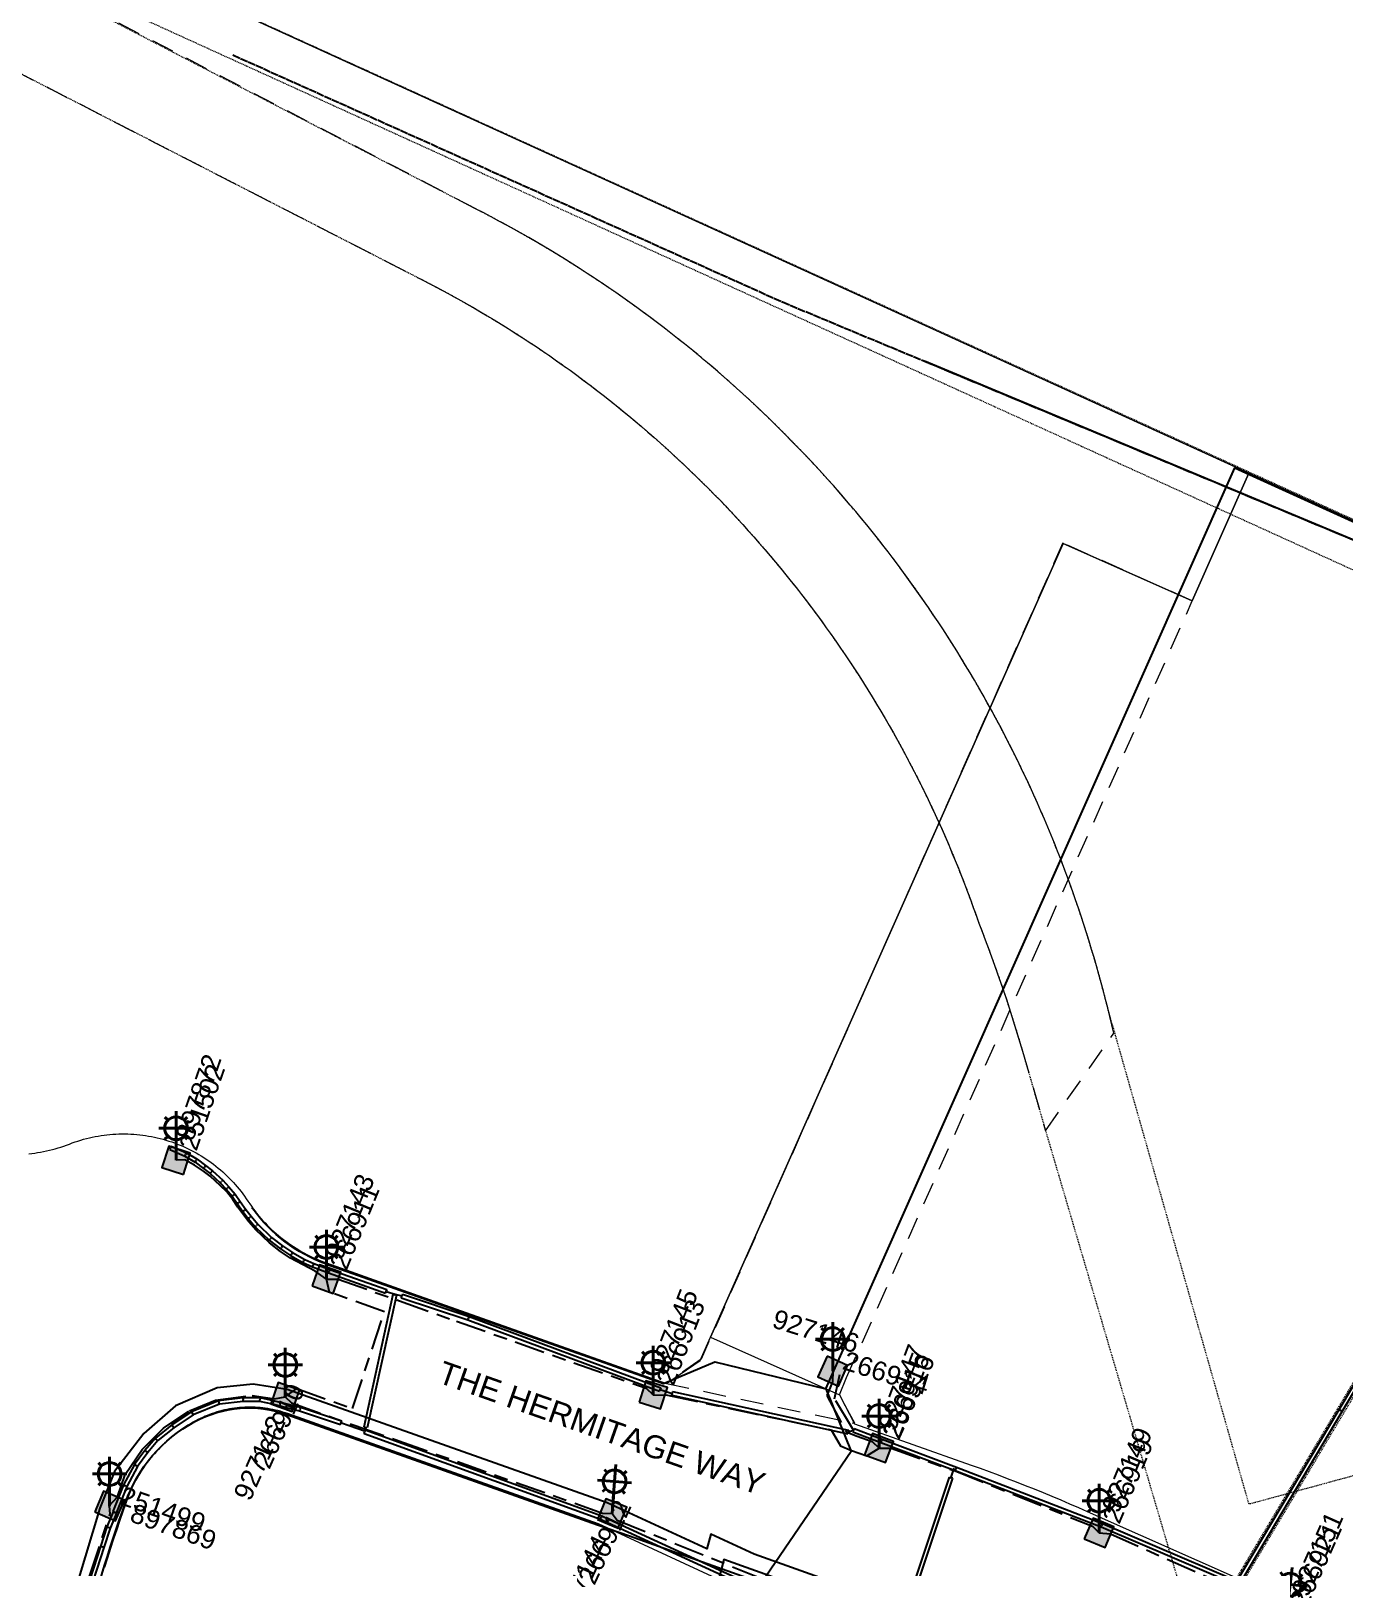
# Model space of a CAD drawing. Header units: metres. Extents: x 293673 to 295365, y 6233764 to 6235163.
# Drawn here: x 294283.4 to 294456.4, y 6234367.6 to 6234569.9 of the extents above; entities that cross this region are included whole.
import ezdxf
from ezdxf.enums import TextEntityAlignment as Align

# ---------------------------------------------------------------- set-up
doc = ezdxf.new("R2010")
doc.units = ezdxf.units.M
for name, pattern in [('Cable Exist OH', [1, 1, 0]), ('Cable Exist UG', [8.2, 4, -1.2, 1.8, -1.2]), ('Dash', [5, 3, -2]), ('HIDDEN', [0.375, 0.25, -0.125]), ('HIDDEN2', [0.1875, 0.125, -0.0625])]:
    doc.linetypes.add(name, pattern=pattern)
doc.layers.get('0').update_dxf_attribs({"color": 6})
for name, color, linetype in [('_USER new lots', 250, 'Continuous'), ('Duct_SP_EXT', 7, 'Continuous'), ('Equip_SP_SL_EXT', 7, 'Continuous'), ('Mains_HV_EXT', 7, 'Continuous'), ('Mains_HV_NEW_U72', 2, 'Continuous'), ('Mains_SL_EXT', 7, 'Continuous'), ('Notes', 7, 'Continuous'), ('OH_Details_SP_MISC', 7, 'Continuous'), ('SupportsUG_SP_LV_SL_EXT', 7, 'Continuous'), ('Trench_SP_EXT', 7, 'Continuous'), ('UG_Details_SP_MISC', 7, 'Continuous')]:
    doc.layers.add(name, color=color, linetype=linetype)
for name, color, linetype, lineweight in [('Cadastre Developer_SP_EXT', 9, 'Continuous', 5), ('Cadastre Easements_SP_EXT', 9, 'Continuous', 5), ('Cadastre Land Parcels_SP_EXT', 9, 'Continuous', 5), ('Cadastre Other Property_SP_EXT', 9, 'HIDDEN', 5), ('Cadastre Roads_SP_EXT', 9, 'Continuous', 5)]:
    doc.layers.add(name, color=color, linetype=linetype, lineweight=lineweight)
doc.styles.add('COLUMN_LABEL', font='arial.ttf')
doc.styles.add('iecARIAL', font='arial.ttf', dxfattribs={"height": 2})
doc.styles.add('POLE_LABEL', font='arial.ttf')
doc.styles.get("Standard").update_dxf_attribs({"font": 'arial.ttf'})
doc.linetypes.add('Cable New UG', pattern='A,7,-0.25,["x",Standard,S=2,R=0,X=0.2,Y=-0.8],-2.1', length=9.35)

# ---------------------------------------------------------------- blocks, each defined once
blk = doc.blocks.new('COLUMN_EXT')
blk.add_hatch(color=256).paths.add_polyline_path([(-1.49, 1.48), (-1.49, -1.49), (1.48, -1.49), (1.48, 1.48)])
blk.add_lwpolyline([(-1.49, -1.49), (1.48, -1.49), (1.48, 1.48), (-1.49, 1.48)], close=True)
for tag, height, style, flags, p in [('ASSET_NUM', 2.5, 'COLUMN_LABEL', 8, (2, 2)), ('STRUCTURE_PLANT_NUMBER', 0.2, 'POLE_LABEL', 9, (1.81, 0.03)), ('STREET_CODE', 0.2, 'COLUMN_LABEL', 9, (1.81, -0.2))]:
    blk.add_attdef(tag, text='', height=height, dxfattribs=dict(style=style, flags=flags)).set_placement(p, align=Align.MIDDLE_LEFT)
at = {"flags": 9}
for tag, p in [('COLUMN_TYPE', (1.81, -0.4)), ('OWNED_BY', (1.81, -0.6)), ('STATE', (1.81, -0.8)), ('USAGE', (1.81, -1)), ('STREETNAME', (1.81, -1.6)), ('SUBURB', (1.81, -1.8)), ('LEGEND', (1.81, -1.2)), ('LOCATION', (1.81, -1.4)), ('NOTES', (1.81, -2))]:
    blk.add_attdef(tag, text='', height=0.2, dxfattribs=at).set_placement(p, align=Align.MIDDLE_LEFT)
at = {"flags": 1}
blk.add_attdef('Z', (1.81, -2.35), '', height=0.2, dxfattribs=at)
blk = doc.blocks.new('SL_LANTERN_EXT')
at = {"lineweight": 40}
for p, q in [((0, 1.97), (0, 6.47)), ((-2.25, 4.22), (2.25, 4.22)), ((-1.46, 5.68), (-1.06, 5.28)), ((1.46, 5.68), (1.06, 5.28)), ((-1.46, 2.76), (-1.06, 3.16)), ((0, 0), (0, 2.72)), ((1.46, 2.76), (1.06, 3.16))]:
    blk.add_line(p, q, dxfattribs=at)
blk.add_circle((0, 4.22), 1.5, dxfattribs=at)
at = {"style": 'iecARIAL', "flags": 8}
blk.add_attdef('ASSET_NUM', (1.5, 1.5), '', height=2.5, dxfattribs=at)
for tag, p, height, flags in [('OPERATING_VOLTAGE', (0.98, -1.65), 0.2, 9), ('ORIENTATION', (0.98, -1.85), 0.2, 9), ('OWNED_BY', (0.98, -2.05), 0.2, 9), ('CONSTRUCTED_VOLTAGE', (0.98, -0.65), 0.2, 9), ('CONTROL_TYPE', (0.98, -0.85), 0.2, 9), ('LANTERN_PURPOSE', (0.98, -1.05), 0.2, 9), ('LANTERN_TYPE', (0.98, -1.25), 0.2, 9), ('NO_PHASES', (0.98, -1.45), 0.2, 9), ('LNUMBER', (2.18, -3.25), 2.5, 8), ('STATE', (0.98, -2.25), 0.2, 9), ('USAGE', (0.98, -2.45), 0.2, 9), ('CEXIST', (0.98, -2.65), 0.2, 9), ('CNEW', (0.98, -2.85), 0.2, 9), ('CNUMBER', (0.98, -3.05), 0.2, 9), ('CREMOVE', (0.98, -3.25), 0.2, 9), ('CREPLACE', (0.98, -3.45), 0.2, 9), ('LKINGHEIGHT', (0.98, -3.65), 0.2, 9), ('LBRACKET', (0.98, -3.85), 0.2, 9), ('LBRACKETVOCAB', (0.98, -4.05), 0.2, 9), ('LCATEGORY', (0.98, -4.25), 0.2, 9), ('LCHARGE1', (0.98, -4.45), 0.2, 9), ('LCHARGE1PERCENT', (0.98, -4.65), 0.2, 9), ('LCHARGE2', (0.98, -4.85), 0.2, 9), ('LCHARGE2PERCENT', (0.98, -5.05), 0.2, 9), ('LCHARGE3', (0.98, -5.25), 0.2, 9), ('LCHARGE3PERCENT', (0.98, -5.45), 0.2, 9), ('LEXIST', (0.98, -5.65), 0.2, 9), ('LLAMP', (0.98, -5.85), 0.2, 9), ('LLAMPVOCAB', (0.98, -6.05), 0.2, 9), ('LMAST', (0.98, -6.25), 0.2, 9), ('LMASTVOCAB', (0.98, -6.45), 0.2, 9), ('LNEW', (0.98, -6.65), 0.2, 9), ('LANTNUMBER', (0.98, -6.85), 0.2, 9), ('LOUTREACH', (0.98, -7.25), 0.2, 9), ('LOUTREACHVOCAB', (0.98, -7.45), 0.2, 9), ('LRATECODE', (0.98, -7.65), 0.2, 9), ('LREMOVE', (0.98, -7.85), 0.2, 9), ('LREPLACE', (0.98, -8.05), 0.2, 9), ('LTYPE', (0.98, -8.25), 0.2, 9), ('STREETNAME', (0.98, -9.25), 0.2, 9), ('SUBURB', (0.98, -9.45), 0.2, 1), ('LTYPEVOCAB', (0.98, -8.45), 0.2, 9), ('LEGEND', (0.98, -8.65), 0.2, 9), ('LOCATION', (0.98, -8.85), 0.2, 9), ('NOTES', (0.98, -9.05), 0.2, 9)]:
    blk.add_attdef(tag, p, '', height=height, dxfattribs=dict(flags=flags))
blk = doc.blocks.new('A$C12BB781C')
at = {"layer": '_USER new lots', "flags": 128}
for points in [[(294388.08, 6234391.1), (294441.94, 6234512.33), (294548.31, 6234463.98), (294580.54, 6234449.66)], [(294322.23, 6234407.55), (294366.73, 6234391.77), (294373.47, 6234394.66), (294388.08, 6234391.1), (294391.44, 6234382.86), (294375.18, 6234359.04)]]:
    blk.add_lwpolyline(points, dxfattribs=at)
blk.add_lwpolyline([(294322.23, 6234407.55, -0.148854), (294312.65, 6234414.77), (294312.53, 6234414.94)], format="xyb", dxfattribs=at)
at = {"layer": '_USER new lots'}
blk.add_lwpolyline([(294304.99, 6234386.77, -0.212171), (294317.13, 6234387.71), (294358.04, 6234373.2), (294362.22, 6234371.72), (294379.62, 6234365.55), (294375.18, 6234359.04), (294370.25, 6234339.97), (294369.75, 6234334.6), (294357.3, 6234335.76, 0.445117), (294342.22, 6234321.87), (294286.09, 6234337.39, -0.046496), (294295.88, 6234376.13, -0.185828)], format="xyb", close=True, dxfattribs=at)

msp = doc.modelspace()

# ---------------------------------------------------------------- linework, layer by layer
at = {"layer": 'Cadastre Developer_SP_EXT', "linetype": 'Dash'}
msp.add_lwpolyline([(294367.11, 6234391.8), (294391.89, 6234386.55), (294389.89, 6234390.28), (294390.83, 6234392.59), (294436.33, 6234494.82), (294419.29, 6234502.45), (294371.67, 6234394.98), (294367.11, 6234391.8)], close=True, dxfattribs=at)
at = {"layer": 'Cadastre Easements_SP_EXT', "linetype": 'Dash'}
msp.add_lwpolyline([(294201, 6234605.89), (294334.9, 6234537.12), (294335.87, 6234536.62), (294336.84, 6234536.11), (294337.8, 6234535.6), (294338.76, 6234535.08), (294339.71, 6234534.55), (294340.66, 6234534.02), (294341.61, 6234533.48), (294342.55, 6234532.93), (294343.49, 6234532.37), (294344.42, 6234531.81), (294345.35, 6234531.25), (294346.28, 6234530.67), (294347.2, 6234530.09), (294348.11, 6234529.5), (294349.03, 6234528.9), (294349.93, 6234528.3), (294350.84, 6234527.69), (294351.74, 6234527.08), (294352.63, 6234526.45), (294353.52, 6234525.82), (294354.41, 6234525.19), (294355.29, 6234524.55), (294356.16, 6234523.9), (294357.04, 6234523.24), (294357.9, 6234522.58), (294358.76, 6234521.91), (294359.62, 6234521.24), (294360.47, 6234520.56), (294361.32, 6234519.87), (294362.16, 6234519.18), (294363, 6234518.48), (294363.83, 6234517.78), (294364.66, 6234517.06), (294365.48, 6234516.35), (294366.29, 6234515.63), (294367.1, 6234514.89), (294367.91, 6234514.16), (294368.71, 6234513.42), (294369.51, 6234512.67), (294370.29, 6234511.92), (294371.08, 6234511.16), (294371.86, 6234510.39), (294372.63, 6234509.62), (294373.4, 6234508.85), (294374.16, 6234508.07), (294374.92, 6234507.28), (294375.66, 6234506.49), (294376.41, 6234505.69), (294377.15, 6234504.88), (294377.88, 6234504.07), (294378.61, 6234503.26), (294379.33, 6234502.44), (294380.04, 6234501.61), (294380.75, 6234500.78), (294381.46, 6234499.94), (294382.15, 6234499.1), (294382.84, 6234498.26), (294383.53, 6234497.4), (294384.21, 6234496.55), (294384.88, 6234495.69), (294385.55, 6234494.82), (294386.21, 6234493.95), (294386.86, 6234493.07), (294387.51, 6234492.19), (294388.15, 6234491.3), (294388.78, 6234490.41), (294389.41, 6234489.51), (294390.03, 6234488.61), (294390.65, 6234487.71), (294391.26, 6234486.8), (294391.86, 6234485.88), (294392.46, 6234484.96), (294393.05, 6234484.04), (294393.63, 6234483.11), (294394.2, 6234482.18), (294394.77, 6234481.25), (294395.34, 6234480.3), (294395.89, 6234479.36), (294396.44, 6234478.41), (294396.98, 6234477.46), (294397.52, 6234476.5), (294398.04, 6234475.54), (294398.57, 6234474.57), (294399.08, 6234473.6), (294399.59, 6234472.63), (294400.09, 6234471.65), (294400.58, 6234470.67), (294401.07, 6234469.69), (294401.55, 6234468.7), (294402.02, 6234467.71), (294402.48, 6234466.71), (294402.94, 6234465.72), (294403.39, 6234464.71), (294403.83, 6234463.7), (294404.27, 6234462.69), (294404.7, 6234461.67), (294405.13, 6234460.65), (294405.54, 6234459.62), (294405.95, 6234458.6), (294406.35, 6234457.57), (294406.75, 6234456.53), (294407.13, 6234455.5), (294407.51, 6234454.47), (294407.88, 6234453.43), (294408.24, 6234452.39), (294408.67, 6234451.29), (294409.09, 6234450.19), (294409.5, 6234449.08), (294409.91, 6234447.97), (294410.32, 6234446.86), (294410.71, 6234445.74), (294411.1, 6234444.62), (294411.49, 6234443.5), (294411.86, 6234442.37), (294412.23, 6234441.25), (294412.59, 6234440.11), (294412.95, 6234438.98), (294413.3, 6234437.84), (294413.64, 6234436.7), (294413.98, 6234435.56), (294417.02, 6234425.07), (294426, 6234437.91), (294426, 6234437.91), (294425.74, 6234439.02), (294425.47, 6234440.13), (294425.2, 6234441.24), (294424.92, 6234442.35), (294424.63, 6234443.46), (294424.34, 6234444.56), (294424.04, 6234445.66), (294423.73, 6234446.76), (294423.41, 6234447.86), (294423.08, 6234448.95), (294422.75, 6234450.04), (294422.41, 6234451.13), (294422.06, 6234452.22), (294421.71, 6234453.3), (294421.35, 6234454.38), (294420.97, 6234455.46), (294420.6, 6234456.54), (294420.21, 6234457.61), (294419.82, 6234458.68), (294419.42, 6234459.74), (294419.02, 6234460.81), (294418.6, 6234461.87), (294418.18, 6234462.93), (294417.75, 6234463.98), (294417.31, 6234465.04), (294416.87, 6234466.09), (294416.42, 6234467.14), (294415.96, 6234468.19), (294415.49, 6234469.23), (294415.02, 6234470.27), (294414.54, 6234471.31), (294414.05, 6234472.33), (294413.56, 6234473.36), (294413.06, 6234474.38), (294412.55, 6234475.4), (294412.03, 6234476.41), (294411.51, 6234477.42), (294410.98, 6234478.42), (294410.45, 6234479.43), (294409.9, 6234480.42), (294409.35, 6234481.42), (294408.8, 6234482.41), (294408.24, 6234483.39), (294407.67, 6234484.37), (294407.09, 6234485.35), (294406.5, 6234486.32), (294405.92, 6234487.29), (294405.32, 6234488.26), (294404.71, 6234489.22), (294404.11, 6234490.17), (294403.49, 6234491.13), (294402.87, 6234492.07), (294402.24, 6234493.01), (294401.6, 6234493.95), (294400.96, 6234494.88), (294400.31, 6234495.81), (294399.65, 6234496.74), (294398.99, 6234497.66), (294398.32, 6234498.57), (294397.65, 6234499.48), (294396.97, 6234500.39), (294396.28, 6234501.29), (294395.59, 6234502.18), (294394.89, 6234503.07), (294394.18, 6234503.96), (294393.47, 6234504.84), (294392.76, 6234505.71), (294392.03, 6234506.58), (294391.3, 6234507.44), (294390.57, 6234508.3), (294389.83, 6234509.16), (294389.08, 6234510.01), (294388.32, 6234510.85), (294387.57, 6234511.69), (294386.8, 6234512.52), (294386.03, 6234513.35), (294385.25, 6234514.17), (294384.47, 6234514.98), (294383.68, 6234515.79), (294382.89, 6234516.6), (294382.09, 6234517.4), (294381.29, 6234518.19), (294380.48, 6234518.98), (294379.66, 6234519.76), (294378.84, 6234520.54), (294378.02, 6234521.31), (294377.18, 6234522.07), (294376.35, 6234522.83), (294375.51, 6234523.58), (294374.66, 6234524.33), (294373.81, 6234525.07), (294372.95, 6234525.8), (294372.09, 6234526.53), (294371.22, 6234527.25), (294370.35, 6234527.97), (294369.47, 6234528.68), (294368.58, 6234529.38), (294367.7, 6234530.08), (294366.81, 6234530.77), (294365.91, 6234531.45), (294365.01, 6234532.13), (294364.1, 6234532.8), (294363.19, 6234533.47), (294362.27, 6234534.13), (294361.35, 6234534.78), (294360.43, 6234535.43), (294359.5, 6234536.06), (294358.56, 6234536.7), (294357.62, 6234537.32), (294356.68, 6234537.94), (294355.73, 6234538.55), (294354.78, 6234539.16), (294353.83, 6234539.76), (294352.87, 6234540.35), (294351.9, 6234540.94), (294350.93, 6234541.52), (294349.96, 6234542.09), (294348.98, 6234542.65), (294348, 6234543.21), (294347.02, 6234543.76), (294346.03, 6234544.31), (294345.04, 6234544.84), (294344.04, 6234545.38), (294343.04, 6234545.9), (294342.04, 6234546.42), (294209.17, 6234615.55)], dxfattribs=at)
at = {"layer": 'Cadastre Land Parcels_SP_EXT', "linetype": 'Continuous'}
for points in [[(294279.92, 6234712.99), (294227.9, 6234641.74), (294222.47, 6234612.53), (294398.65, 6234532.22), (294469.42, 6234499.99), (294512.31, 6234480.25), (294537.62, 6234468.9), (294718.26, 6234388.66), (294867.13, 6234322.52)], [(294283.14, 6234422.03), (294283.53, 6234422.08), (294283.92, 6234422.13), (294284.31, 6234422.19), (294284.7, 6234422.25), (294285.09, 6234422.32), (294285.48, 6234422.41), (294285.86, 6234422.49), (294286.25, 6234422.59), (294286.63, 6234422.69), (294287.01, 6234422.8), (294287.38, 6234422.92), (294287.76, 6234423.05), (294288.13, 6234423.18), (294288.5, 6234423.32), (294288.87, 6234423.46), (294289.24, 6234423.59), (294289.61, 6234423.71), (294289.98, 6234423.83), (294290.36, 6234423.94), (294290.74, 6234424.04), (294291.12, 6234424.13), (294291.5, 6234424.22), (294291.89, 6234424.3), (294292.27, 6234424.37), (294292.66, 6234424.43), (294293.05, 6234424.48), (294293.44, 6234424.53), (294293.83, 6234424.57), (294294.22, 6234424.6), (294294.61, 6234424.63), (294295.01, 6234424.64), (294295.4, 6234424.65), (294295.79, 6234424.65), (294296.18, 6234424.64), (294296.58, 6234424.63), (294296.97, 6234424.6), (294297.36, 6234424.57), (294297.75, 6234424.53), (294298.14, 6234424.49), (294298.53, 6234424.43), (294298.92, 6234424.37), (294299.3, 6234424.3), (294299.69, 6234424.22), (294300.07, 6234424.13), (294300.45, 6234424.04), (294300.83, 6234423.94), (294301.21, 6234423.83), (294301.58, 6234423.71), (294301.96, 6234423.59), (294302.33, 6234423.46), (294302.69, 6234423.32), (294303.06, 6234423.18), (294303.42, 6234423.02), (294303.78, 6234422.86), (294304.13, 6234422.7), (294304.48, 6234422.52), (294304.83, 6234422.34), (294305.18, 6234422.15), (294305.52, 6234421.96), (294305.85, 6234421.75), (294306.19, 6234421.55), (294306.51, 6234421.33), (294306.84, 6234421.11), (294307.16, 6234420.88), (294307.47, 6234420.65), (294307.78, 6234420.41), (294308.09, 6234420.16), (294308.39, 6234419.91), (294308.68, 6234419.65), (294308.97, 6234419.38), (294309.26, 6234419.11), (294309.54, 6234418.84), (294309.81, 6234418.55), (294310.08, 6234418.27), (294310.34, 6234417.97), (294310.59, 6234417.68), (294310.84, 6234417.37), (294311.09, 6234417.07), (294311.33, 6234416.75), (294311.56, 6234416.44), (294311.78, 6234416.11), (294312, 6234415.79), (294312.23, 6234415.45), (294312.46, 6234415.12), (294312.7, 6234414.79), (294312.94, 6234414.47), (294313.19, 6234414.15), (294313.45, 6234413.83), (294313.71, 6234413.53), (294313.98, 6234413.22), (294314.26, 6234412.93), (294314.54, 6234412.63), (294314.83, 6234412.35), (294315.12, 6234412.07), (294315.42, 6234411.79), (294315.72, 6234411.52), (294316.03, 6234411.26), (294316.35, 6234411), (294316.67, 6234410.75), (294316.99, 6234410.51), (294317.32, 6234410.27), (294317.65, 6234410.04), (294317.99, 6234409.81), (294318.33, 6234409.59), (294318.68, 6234409.38), (294319.03, 6234409.18), (294319.38, 6234408.98), (294319.74, 6234408.79), (294320.1, 6234408.61), (294320.47, 6234408.43), (294320.84, 6234408.26), (294321.21, 6234408.1), (294321.59, 6234407.95), (294321.96, 6234407.8), (294322.35, 6234407.66), (294332.46, 6234404.08), (294367.13, 6234391.78), (294371.54, 6234394.83), (294372.9, 6234397.88), (294419.33, 6234502.39), (294436.33, 6234494.84), (294443.8, 6234511.66), (294443.8, 6234511.66), (294398.65, 6234532.22), (294222.47, 6234612.53)], [(294469.42, 6234499.99), (294443.8, 6234511.66), (294436.33, 6234494.84), (294419.33, 6234502.39), (294372.9, 6234397.88), (294389.9, 6234390.32), (294391.87, 6234386.5), (294407.23, 6234381.05), (294408.42, 6234380.63), (294409.61, 6234380.19), (294410.8, 6234379.75), (294411.98, 6234379.3), (294413.16, 6234378.85), (294414.34, 6234378.38), (294415.52, 6234377.92), (294416.69, 6234377.44), (294417.86, 6234376.96), (294419.03, 6234376.47), (294420.19, 6234375.97), (294421.36, 6234375.47), (294422.51, 6234374.96), (294458.41, 6234359.01)], [(294376.74, 6234364.7), (294358.16, 6234373.31), (294325.63, 6234384.85), (294317.25, 6234387.82), (294316.93, 6234387.93), (294316.61, 6234388.03), (294316.28, 6234388.13), (294315.95, 6234388.22), (294315.62, 6234388.3), (294315.29, 6234388.37), (294314.96, 6234388.43), (294314.63, 6234388.49), (294314.29, 6234388.54), (294313.95, 6234388.58), (294313.62, 6234388.62), (294313.28, 6234388.65), (294312.94, 6234388.67), (294312.6, 6234388.68), (294312.26, 6234388.68), (294311.92, 6234388.68), (294311.59, 6234388.67), (294311.25, 6234388.65), (294310.91, 6234388.62), (294310.57, 6234388.59), (294310.23, 6234388.55), (294309.9, 6234388.5), (294309.56, 6234388.44), (294309.23, 6234388.38), (294308.9, 6234388.31), (294308.57, 6234388.23), (294308.24, 6234388.14), (294307.92, 6234388.05), (294307.59, 6234387.95), (294307.27, 6234387.84), (294306.95, 6234387.72), (294306.64, 6234387.6), (294306.32, 6234387.47), (294306.02, 6234387.33), (294305.71, 6234387.19), (294305.4, 6234387.04), (294305.1, 6234386.88), (294304.77, 6234386.69), (294304.43, 6234386.5), (294304.1, 6234386.3), (294303.77, 6234386.09), (294303.45, 6234385.88), (294303.13, 6234385.66), (294302.82, 6234385.43), (294302.51, 6234385.2), (294302.2, 6234384.96), (294301.9, 6234384.71), (294301.61, 6234384.46), (294301.32, 6234384.21), (294301.03, 6234383.94), (294300.75, 6234383.68), (294300.48, 6234383.4), (294300.21, 6234383.12), (294299.94, 6234382.84), (294299.69, 6234382.55), (294299.43, 6234382.26), (294299.19, 6234381.96), (294298.95, 6234381.65), (294298.71, 6234381.34), (294298.49, 6234381.03), (294298.27, 6234380.71), (294298.05, 6234380.39), (294297.84, 6234380.07), (294297.64, 6234379.73), (294297.44, 6234379.4), (294297.26, 6234379.06), (294297.07, 6234378.72), (294296.9, 6234378.38), (294296.73, 6234378.03), (294296.57, 6234377.67), (294296.41, 6234377.32), (294296.27, 6234376.96), (294296.13, 6234376.6), (294295.99, 6234376.24), (294295.56, 6234375.01), (294295.14, 6234373.77), (294294.72, 6234372.54), (294294.31, 6234371.3), (294293.91, 6234370.06), (294293.51, 6234368.81), (294293.13, 6234367.57)]]:
    msp.add_lwpolyline(points, dxfattribs=at)
at = {"layer": 'Cadastre Other Property_SP_EXT', "linetype": 'HIDDEN2'}
for points in [[(294543.3, 6234466.51), (294210.98, 6234617.72)], [(294201, 6234605.89), (294334.9, 6234537.12), (294335.87, 6234536.62), (294336.84, 6234536.11), (294337.8, 6234535.6), (294338.76, 6234535.08), (294339.71, 6234534.55), (294340.66, 6234534.02), (294341.61, 6234533.48), (294342.55, 6234532.93), (294343.49, 6234532.37), (294344.42, 6234531.81), (294345.35, 6234531.25), (294346.28, 6234530.67), (294347.2, 6234530.09), (294348.11, 6234529.5), (294349.03, 6234528.9), (294349.93, 6234528.3), (294350.84, 6234527.69), (294351.74, 6234527.08), (294352.63, 6234526.45), (294353.52, 6234525.82), (294354.41, 6234525.19), (294355.29, 6234524.55), (294356.16, 6234523.9), (294357.04, 6234523.24), (294357.9, 6234522.58), (294358.76, 6234521.91), (294359.62, 6234521.24), (294360.47, 6234520.56), (294361.32, 6234519.87), (294362.16, 6234519.18), (294363, 6234518.48), (294363.83, 6234517.78), (294364.66, 6234517.06), (294365.48, 6234516.35), (294366.29, 6234515.63), (294367.1, 6234514.89), (294367.91, 6234514.16), (294368.71, 6234513.42), (294369.51, 6234512.67), (294370.29, 6234511.92), (294371.08, 6234511.16), (294371.86, 6234510.39), (294372.63, 6234509.62), (294373.4, 6234508.85), (294374.16, 6234508.07), (294374.92, 6234507.28), (294375.66, 6234506.49), (294376.41, 6234505.69), (294377.15, 6234504.88), (294377.88, 6234504.07), (294378.61, 6234503.26), (294379.33, 6234502.44), (294380.04, 6234501.61), (294380.75, 6234500.78), (294381.46, 6234499.94), (294382.15, 6234499.1), (294382.84, 6234498.26), (294383.53, 6234497.4), (294384.21, 6234496.55), (294384.88, 6234495.69), (294385.55, 6234494.82), (294386.21, 6234493.95), (294386.86, 6234493.07), (294387.51, 6234492.19), (294388.15, 6234491.3), (294388.78, 6234490.41), (294389.41, 6234489.51), (294390.03, 6234488.61), (294390.65, 6234487.71), (294391.26, 6234486.8), (294391.86, 6234485.88), (294392.46, 6234484.96), (294393.05, 6234484.04), (294393.63, 6234483.11), (294394.2, 6234482.18), (294394.77, 6234481.25), (294395.34, 6234480.3), (294395.89, 6234479.36), (294396.44, 6234478.41), (294396.98, 6234477.46), (294397.52, 6234476.5), (294398.04, 6234475.54), (294398.57, 6234474.57), (294399.08, 6234473.6), (294399.59, 6234472.63), (294400.09, 6234471.65), (294400.58, 6234470.67), (294401.07, 6234469.69), (294401.55, 6234468.7), (294402.02, 6234467.71), (294402.48, 6234466.71), (294402.94, 6234465.72), (294403.39, 6234464.71), (294403.83, 6234463.7), (294404.27, 6234462.69), (294404.7, 6234461.67), (294405.13, 6234460.65), (294405.54, 6234459.62), (294405.95, 6234458.6), (294406.35, 6234457.57), (294406.75, 6234456.53), (294407.13, 6234455.5), (294407.51, 6234454.47), (294407.88, 6234453.43), (294408.24, 6234452.39), (294408.67, 6234451.29), (294409.09, 6234450.19), (294409.5, 6234449.08), (294409.91, 6234447.97), (294410.32, 6234446.86), (294410.71, 6234445.74), (294411.1, 6234444.62), (294411.49, 6234443.5), (294411.86, 6234442.37), (294412.23, 6234441.25), (294412.59, 6234440.11), (294412.95, 6234438.98), (294413.3, 6234437.84), (294413.64, 6234436.7), (294413.98, 6234435.56), (294415.38, 6234430.73), (294415.38, 6234430.73), (294417.02, 6234425.07), (294436.94, 6234357.44)], [(294458.37, 6234379.86), (294443.81, 6234375.9), (294425.2, 6234441.24), (294424.92, 6234442.35), (294424.63, 6234443.46), (294424.34, 6234444.56), (294424.04, 6234445.66), (294423.73, 6234446.76), (294423.41, 6234447.86), (294423.08, 6234448.95), (294422.75, 6234450.04), (294422.41, 6234451.13), (294422.06, 6234452.22), (294421.71, 6234453.3), (294421.35, 6234454.38), (294420.97, 6234455.46), (294420.6, 6234456.54), (294420.21, 6234457.61), (294419.82, 6234458.68), (294419.42, 6234459.74), (294419.02, 6234460.81), (294418.6, 6234461.87), (294418.18, 6234462.93), (294417.75, 6234463.98), (294417.31, 6234465.04), (294416.87, 6234466.09), (294416.42, 6234467.14), (294415.96, 6234468.19), (294415.49, 6234469.23), (294415.02, 6234470.27), (294414.54, 6234471.31), (294414.05, 6234472.33), (294413.56, 6234473.36), (294413.06, 6234474.38), (294412.55, 6234475.4), (294412.03, 6234476.41), (294411.51, 6234477.42), (294410.98, 6234478.42), (294410.45, 6234479.43), (294409.9, 6234480.42), (294409.35, 6234481.42), (294408.8, 6234482.41), (294408.24, 6234483.39), (294407.67, 6234484.37), (294407.09, 6234485.35), (294406.5, 6234486.32), (294405.92, 6234487.29), (294405.32, 6234488.26), (294404.71, 6234489.22), (294404.11, 6234490.17), (294403.49, 6234491.13), (294402.87, 6234492.07), (294402.24, 6234493.01), (294401.6, 6234493.95), (294400.96, 6234494.88), (294400.31, 6234495.81), (294399.65, 6234496.74), (294398.99, 6234497.66), (294398.32, 6234498.57), (294397.65, 6234499.48), (294396.97, 6234500.39), (294396.28, 6234501.29), (294395.59, 6234502.18), (294394.89, 6234503.07), (294394.18, 6234503.96), (294393.47, 6234504.84), (294392.76, 6234505.71), (294392.03, 6234506.58), (294391.3, 6234507.44), (294390.57, 6234508.3), (294389.83, 6234509.16), (294389.08, 6234510.01), (294388.32, 6234510.85), (294387.57, 6234511.69), (294386.8, 6234512.52), (294386.03, 6234513.35), (294385.25, 6234514.17), (294384.47, 6234514.98), (294383.68, 6234515.79), (294382.89, 6234516.6), (294382.09, 6234517.4), (294381.29, 6234518.19), (294380.48, 6234518.98), (294379.66, 6234519.76), (294378.84, 6234520.54), (294378.02, 6234521.31), (294377.18, 6234522.07), (294376.35, 6234522.83), (294375.51, 6234523.58), (294374.66, 6234524.33), (294373.81, 6234525.07), (294372.95, 6234525.8), (294372.09, 6234526.53), (294371.22, 6234527.25), (294370.35, 6234527.97), (294369.47, 6234528.68), (294368.58, 6234529.38), (294367.7, 6234530.08), (294366.81, 6234530.77), (294365.91, 6234531.45), (294365.01, 6234532.13), (294364.1, 6234532.8), (294363.19, 6234533.47), (294362.27, 6234534.13), (294361.35, 6234534.78), (294360.43, 6234535.43), (294359.5, 6234536.06), (294358.56, 6234536.7), (294357.62, 6234537.32), (294356.68, 6234537.94), (294355.73, 6234538.55), (294354.78, 6234539.16), (294353.83, 6234539.76), (294352.87, 6234540.35), (294351.9, 6234540.94), (294350.93, 6234541.52), (294349.96, 6234542.09), (294348.98, 6234542.65), (294348, 6234543.21), (294347.02, 6234543.76), (294346.03, 6234544.31), (294345.04, 6234544.84), (294344.04, 6234545.38), (294343.04, 6234545.9), (294342.04, 6234546.42), (294259.92, 6234588.89), (294540.71, 6234461.03)]]:
    msp.add_lwpolyline(points, dxfattribs=at)
msp.add_lwpolyline([(294437.37, 6234356.21), (294457.67, 6234390.21), (294489.53, 6234444.42), (294489.53, 6234444.42, 0.165272), (294492.56, 6234457.17), (294492.56, 6234457.17), (294491.23, 6234478.71), (294491.23, 6234478.74), (294491.23, 6234478.74, -0.163412), (294493.15, 6234488.7), (294493.15, 6234488.7), (294492.28, 6234489.19), (294492.28, 6234489.19, 0.163414), (294490.24, 6234478.61), (294490.24, 6234478.61), (294491.56, 6234457.09), (294491.56, 6234457.09, -0.165683), (294488.67, 6234444.94), (294488.67, 6234444.94), (294456.81, 6234390.72), (294436.5, 6234356.7)], format="xyb", dxfattribs=at)
at = {"layer": 'Duct_SP_EXT'}
for p, q in [((294301.91, 6234423.02), (294301.82, 6234422.8)), ((294301.91, 6234423.02), (294303.9, 6234422.17)), ((294301.72, 6234422.58), (294301.82, 6234422.8)), ((294301.72, 6234422.58), (294303.69, 6234421.74)), ((294303.69, 6234421.74), (294303.79, 6234421.95)), ((294303.69, 6234421.74), (294305.05, 6234420.93)), ((294303.9, 6234422.17), (294303.79, 6234421.95)), ((294303.9, 6234422.17), (294305.32, 6234421.33)), ((294305.05, 6234420.93), (294305.19, 6234421.13)), ((294305.32, 6234421.33), (294305.19, 6234421.13)), ((294305.32, 6234421.33), (294306.42, 6234420.48)), ((294305.05, 6234420.93), (294306.13, 6234420.1)), ((294306.13, 6234420.1), (294306.28, 6234420.29)), ((294306.13, 6234420.1), (294307.01, 6234419.44)), ((294306.42, 6234420.48), (294306.28, 6234420.29)), ((294306.42, 6234420.48), (294307.32, 6234419.81)), ((294307.01, 6234419.44), (294307.17, 6234419.63)), ((294307.01, 6234419.44), (294308.34, 6234418.2)), ((294307.32, 6234419.81), (294307.17, 6234419.63)), ((294307.32, 6234419.81), (294308.68, 6234418.54)), ((294308.34, 6234418.2), (294308.51, 6234418.37)), ((294308.34, 6234418.2), (294309.14, 6234417.36)), ((294308.68, 6234418.54), (294308.51, 6234418.37)), ((294308.68, 6234418.54), (294309.49, 6234417.68)), ((294309.14, 6234417.36), (294309.31, 6234417.52)), ((294309.14, 6234417.36), (294309.92, 6234416.45)), ((294309.49, 6234417.68), (294309.31, 6234417.52)), ((294309.49, 6234417.68), (294310.3, 6234416.74)), ((294309.92, 6234416.45), (294310.11, 6234416.59)), ((294309.92, 6234416.45), (294310.59, 6234415.47)), ((294310.3, 6234416.74), (294310.11, 6234416.59)), ((294310.3, 6234416.74), (294310.98, 6234415.75)), ((294310.59, 6234415.47), (294310.79, 6234415.61)), ((294310.59, 6234415.47), (294311.33, 6234414.43)), ((294310.98, 6234415.75), (294310.79, 6234415.61)), ((294310.98, 6234415.75), (294311.71, 6234414.71)), ((294311.33, 6234414.43), (294311.52, 6234414.57)), ((294311.33, 6234414.43), (294312.04, 6234413.51)), ((294311.71, 6234414.71), (294311.52, 6234414.57)), ((294311.71, 6234414.71), (294312.41, 6234413.82)), ((294312.04, 6234413.51), (294312.23, 6234413.66)), ((294312.04, 6234413.51), (294312.97, 6234412.42)), ((294312.41, 6234413.82), (294312.23, 6234413.66)), ((294312.41, 6234413.82), (294313.32, 6234412.75)), ((294312.97, 6234412.42), (294313.14, 6234412.59)), ((294312.97, 6234412.42), (294314.79, 6234410.67)), ((294313.32, 6234412.75), (294313.14, 6234412.59)), ((294313.32, 6234412.75), (294315.11, 6234411.03)), ((294315.11, 6234411.03), (294314.95, 6234410.85)), ((294315.11, 6234411.03), (294316.56, 6234409.9)), ((294314.79, 6234410.67), (294314.95, 6234410.85)), ((294314.79, 6234410.67), (294316.28, 6234409.51)), ((294316.28, 6234409.51), (294316.42, 6234409.71)), ((294316.28, 6234409.51), (294317.62, 6234408.63)), ((294316.56, 6234409.9), (294316.42, 6234409.71)), ((294316.56, 6234409.9), (294317.87, 6234409.04)), ((294317.87, 6234409.04), (294317.75, 6234408.84)), ((294317.87, 6234409.04), (294319.47, 6234408.13)), ((294317.62, 6234408.63), (294317.75, 6234408.84)), ((294317.62, 6234408.63), (294319.25, 6234407.71)), ((294319.25, 6234407.71), (294319.36, 6234407.92)), ((294319.25, 6234407.71), (294320.48, 6234407.14)), ((294319.47, 6234408.13), (294319.36, 6234407.92)), ((294319.47, 6234408.13), (294320.66, 6234407.58)), ((294320.48, 6234407.14), (294320.57, 6234407.36)), ((294320.48, 6234407.14), (294322.61, 6234406.36)), ((294320.66, 6234407.58), (294320.57, 6234407.36)), ((294320.66, 6234407.58), (294322.77, 6234406.81)), ((294322.61, 6234406.36), (294322.69, 6234406.59)), ((294322.61, 6234406.36), (294330.11, 6234403.7)), ((294322.77, 6234406.81), (294322.69, 6234406.59)), ((294322.77, 6234406.81), (294330.27, 6234404.15)), ((294331.1, 6234403.53), (294327.24, 6234386.06)), ((294331.57, 6234403.43), (294327.71, 6234385.96)), ((294330.11, 6234403.7), (294330.19, 6234403.93)), ((294330.27, 6234404.15), (294330.19, 6234403.93)), ((294331.1, 6234403.53), (294331.34, 6234403.48)), ((294331.57, 6234403.43), (294331.34, 6234403.48)), ((294332.18, 6234403.09), (294332.26, 6234403.32)), ((294332.18, 6234403.09), (294340.96, 6234400.16)), ((294332.33, 6234403.55), (294332.26, 6234403.32)), ((294332.33, 6234403.55), (294341.12, 6234400.62)), ((294340.96, 6234400.16), (294341.04, 6234400.39)), ((294340.96, 6234400.16), (294366.18, 6234390.76)), ((294341.12, 6234400.62), (294341.04, 6234400.39)), ((294341.12, 6234400.62), (294366.35, 6234391.21)), ((294366.18, 6234390.76), (294366.27, 6234390.98)), ((294366.35, 6234391.21), (294366.27, 6234390.98)), ((294367.92, 6234390.73), (294367.87, 6234390.49)), ((294367.92, 6234390.73), (294391.09, 6234385.65)), ((294308.13, 6234389.53), (294304.58, 6234388.07)), ((294308.25, 6234389.06), (294304.81, 6234387.65)), ((294311.34, 6234389.92), (294308.13, 6234389.53)), ((294308.13, 6234389.53), (294308.19, 6234389.29)), ((294308.25, 6234389.06), (294308.19, 6234389.29)), ((294311.37, 6234389.44), (294308.25, 6234389.06)), ((294313.61, 6234389.9), (294311.34, 6234389.92)), ((294311.34, 6234389.92), (294311.36, 6234389.68)), ((294311.37, 6234389.44), (294311.36, 6234389.68)), ((294313.56, 6234389.42), (294311.37, 6234389.44)), ((294313.56, 6234389.42), (294313.58, 6234389.66)), ((294315.24, 6234389.07), (294313.56, 6234389.42)), ((294313.61, 6234389.9), (294313.58, 6234389.66)), ((294315.35, 6234389.53), (294313.61, 6234389.9)), ((294315.24, 6234389.07), (294315.3, 6234389.3)), ((294317.03, 6234388.6), (294315.24, 6234389.07)), ((294315.35, 6234389.53), (294315.3, 6234389.3)), ((294317.16, 6234389.06), (294315.35, 6234389.53)), ((294317.03, 6234388.6), (294317.1, 6234388.83)), ((294317.16, 6234389.06), (294317.1, 6234388.83)), ((294318.9, 6234388.61), (294317.16, 6234389.06)), ((294367.82, 6234390.26), (294367.87, 6234390.49)), ((294367.82, 6234390.26), (294390.99, 6234385.18)), ((294304.58, 6234388.07), (294301.98, 6234386.35)), ((294304.81, 6234387.65), (294302.26, 6234385.96)), ((294304.58, 6234388.07), (294304.7, 6234387.86)), ((294304.81, 6234387.65), (294304.7, 6234387.86)), ((294318.77, 6234388.15), (294317.03, 6234388.6)), ((294318.77, 6234388.15), (294318.84, 6234388.38)), ((294324.17, 6234386.37), (294318.77, 6234388.15)), ((294318.9, 6234388.61), (294318.84, 6234388.38)), ((294324.32, 6234386.82), (294318.9, 6234388.61)), ((294324.32, 6234386.82), (294324.25, 6234386.6)), ((294299.81, 6234384.61), (294298.43, 6234382.99)), ((294301.98, 6234386.35), (294299.81, 6234384.61)), ((294299.81, 6234384.61), (294299.98, 6234384.44)), ((294302.26, 6234385.96), (294300.15, 6234384.27)), ((294301.98, 6234386.35), (294302.12, 6234386.15)), ((294302.26, 6234385.96), (294302.12, 6234386.15)), ((294324.17, 6234386.37), (294324.25, 6234386.6)), ((294327.24, 6234386.06), (294327.47, 6234386.01)), ((294327.29, 6234385.21), (294327.37, 6234385.44)), ((294327.29, 6234385.21), (294358.42, 6234373.91)), ((294327.45, 6234385.67), (294327.37, 6234385.44)), ((294327.45, 6234385.67), (294358.61, 6234374.35)), ((294327.71, 6234385.96), (294327.47, 6234386.01)), ((294390.99, 6234385.18), (294391.04, 6234385.41)), ((294391.09, 6234385.65), (294391.04, 6234385.41)), ((294391.66, 6234385.42), (294391.74, 6234385.64)), ((294391.66, 6234385.42), (294395.34, 6234384.01)), ((294391.83, 6234385.86), (294391.74, 6234385.64)), ((294391.83, 6234385.86), (294395.51, 6234384.45)), ((294298.43, 6234382.99), (294297.08, 6234381.14)), ((294298.8, 6234382.69), (294297.48, 6234380.88)), ((294298.43, 6234382.99), (294298.62, 6234382.84)), ((294298.8, 6234382.69), (294298.62, 6234382.84)), ((294300.15, 6234384.27), (294298.8, 6234382.69)), ((294300.15, 6234384.27), (294299.98, 6234384.44)), ((294395.34, 6234384.01), (294395.43, 6234384.23)), ((294395.34, 6234384.01), (294395.43, 6234384.23)), ((294395.34, 6234384.01), (294405.12, 6234380.33)), ((294395.51, 6234384.45), (294395.43, 6234384.23)), ((294395.51, 6234384.45), (294395.43, 6234384.23)), ((294395.51, 6234384.45), (294405.29, 6234380.78)), ((294297.08, 6234381.14), (294295.62, 6234378.44)), ((294297.48, 6234380.88), (294296.05, 6234378.24)), ((294297.08, 6234381.14), (294297.28, 6234381.01)), ((294297.48, 6234380.88), (294297.28, 6234381.01)), ((294405.12, 6234380.33), (294405.21, 6234380.56)), ((294405.29, 6234380.78), (294405.21, 6234380.56)), ((294405.29, 6234380.78), (294424.53, 6234373.37)), ((294397.73, 6234359.6), (294404.37, 6234379.46)), ((294398.18, 6234359.45), (294404.83, 6234379.31)), ((294404.37, 6234379.46), (294404.6, 6234379.39)), ((294404.83, 6234379.31), (294404.6, 6234379.39)), ((294405.12, 6234380.33), (294424.35, 6234372.92)), ((294295.62, 6234378.44), (294294.21, 6234374.92)), ((294296.05, 6234378.24), (294294.65, 6234374.74)), ((294295.62, 6234378.44), (294295.83, 6234378.34)), ((294296.05, 6234378.24), (294295.83, 6234378.34)), ((294294.24, 6234374.91), (294293.42, 6234372.9)), ((294294.69, 6234374.73), (294293.87, 6234372.73)), ((294294.21, 6234374.92), (294294.43, 6234374.83)), ((294294.24, 6234374.91), (294294.47, 6234374.82)), ((294294.65, 6234374.74), (294294.43, 6234374.83)), ((294294.69, 6234374.73), (294294.47, 6234374.82)), ((294293.42, 6234372.9), (294292.57, 6234370.35)), ((294293.87, 6234372.73), (294293.03, 6234370.21)), ((294293.42, 6234372.9), (294293.64, 6234372.82)), ((294293.87, 6234372.73), (294293.64, 6234372.82)), ((294358.42, 6234373.91), (294358.51, 6234374.13)), ((294358.42, 6234373.91), (294359.33, 6234373.48)), ((294358.61, 6234374.35), (294358.51, 6234374.13)), ((294358.61, 6234374.35), (294359.53, 6234373.91)), ((294359.33, 6234373.48), (294359.43, 6234373.7)), ((294359.33, 6234373.48), (294359.43, 6234373.7)), ((294359.33, 6234373.48), (294376.53, 6234365.61)), ((294359.53, 6234373.91), (294359.43, 6234373.7)), ((294359.53, 6234373.91), (294359.43, 6234373.7)), ((294359.53, 6234373.91), (294376.72, 6234366.05)), ((294424.35, 6234372.92), (294424.44, 6234373.14)), ((294424.35, 6234372.92), (294424.44, 6234373.14)), ((294424.35, 6234372.92), (294449.24, 6234362.31)), ((294424.53, 6234373.37), (294424.44, 6234373.14)), ((294424.53, 6234373.36), (294424.44, 6234373.14)), ((294424.53, 6234373.36), (294449.42, 6234362.75)), ((294292.57, 6234370.35), (294291.17, 6234365.97)), ((294293.03, 6234370.21), (294291.63, 6234365.84)), ((294292.57, 6234370.35), (294292.8, 6234370.28)), ((294293.03, 6234370.21), (294292.8, 6234370.28))]:
    msp.add_line(p, q, dxfattribs=at)
at = {"layer": 'Mains_HV_EXT', "linetype": 'Cable Exist OH'}
msp.add_lwpolyline([(294310.02, 6234566.71), (294382.39, 6234534.18), (294475.32, 6234495.46), (294490.16, 6234488.33)], dxfattribs=at)
at = {"layer": 'Mains_HV_NEW_U72', "linetype": 'Cable New UG', "flags": 128}
for points in [[(294409.61, 6234289.1), (294412.25, 6234292.15), (294436.3, 6234346.3), (294406.17, 6234359.47), (294378.64, 6234369.34), (294372.95, 6234371.97), (294372.42, 6234370.01), (294359.3, 6234376.09), (294317.18, 6234391), (294312.67, 6234391.7), (294307.97, 6234391.2), (294302.48, 6234388.87), (294298.28, 6234385.19), (294294.44, 6234380.22), (294292.51, 6234375.38), (294287.56, 6234358.91), (294286.66, 6234354.46), (294274.32, 6234357.53), (294270.01, 6234363.5), (294255.81, 6234363.04), (294246.84, 6234361.82), (294238.38, 6234360.29), (294228.05, 6234357.52), (294229.78, 6234347.47)], [(294409.61, 6234289.1), (294410.41, 6234292.93), (294433.66, 6234345.27), (294405.43, 6234357.61), (294374.66, 6234368.64), (294367.4, 6234340.58), (294366.61, 6234331.25), (294354.97, 6234332.24), (294350.98, 6234330.99), (294348.16, 6234328.95), (294346.34, 6234326.07), (294345.52, 6234323.47), (294345.52, 6234319.35), (294346.32, 6234316.82), (294347.94, 6234314.46), (294350.12, 6234311.3), (294350.26, 6234308.62), (294350.48, 6234296.64), (294351.29, 6234285), (294353.28, 6234273.26), (294356.68, 6234260.47), (294361.57, 6234247.09), (294366.41, 6234236.51), (294372.91, 6234224.92), (294380.03, 6234214.79), (294389.07, 6234203.59), (294388.76, 6234198), (294398.01, 6234188.37), (294404.65, 6234188.58), (294415.05, 6234178.81), (294425.99, 6234168.53), (294447.85, 6234147.99), (294447.64, 6234140.14), (294452.2, 6234134.91), (294449.16, 6234131.72), (294453.11, 6234127.11)]]:
    msp.add_lwpolyline(points, dxfattribs=at)
at = {"layer": 'Mains_SL_EXT', "linetype": 'Cable Exist UG'}
for points in [[(294322.34, 6234405.54), (294320.85, 6234406.58), (294320.85, 6234406.58), (294317.61, 6234408.29), (294316.29, 6234409.15), (294314.83, 6234410.29), (294313.04, 6234412.01), (294312.13, 6234413.07), (294311.43, 6234413.98), (294310.69, 6234415.02), (294310, 6234416.01), (294309.2, 6234417.02), (294308.39, 6234417.81), (294307.03, 6234419.08), (294306.13, 6234419.75), (294304.95, 6234420.53), (294303.71, 6234421.26), (294302.54, 6234421.18)], [(294316.92, 6234390.02), (294318.42, 6234391.12), (294318.42, 6234391.12), (294325.76, 6234388.52), (294329.98, 6234401.24), (294329.98, 6234401.24), (294322.75, 6234403.8), (294322.34, 6234405.54)], [(294322.34, 6234405.54), (294323.87, 6234405.53), (294323.87, 6234405.53), (294331.95, 6234402.66), (294339.47, 6234400), (294339.47, 6234400), (294364.42, 6234391.16), (294365.37, 6234390.3)], [(294389, 6234393.41), (294388.97, 6234392.03), (294388.97, 6234392.03), (294388.24, 6234390.2), (294390.79, 6234385.43), (294392.21, 6234384.85), (294392.21, 6234384.85), (294394.17, 6234384.15), (294395.1, 6234383.29)], [(294293.75, 6234375.67), (294294.81, 6234376.87), (294294.81, 6234376.87), (294295.85, 6234379.81), (294298.09, 6234383.1), (294300.9, 6234385.9), (294304.29, 6234388.18), (294307.74, 6234389.6), (294312.56, 6234390.22), (294315.51, 6234389.79), (294316.92, 6234390.02)], [(294316.92, 6234390.02), (294317.75, 6234389.23), (294317.75, 6234389.23), (294326.13, 6234386.26), (294331.85, 6234384.24), (294331.85, 6234384.24), (294358.67, 6234374.74), (294359.95, 6234374.69)], [(294365.37, 6234390.3), (294367.26, 6234390.24), (294367.26, 6234390.24), (294388.8, 6234385.67), (294390.03, 6234383.58), (294390.03, 6234383.58), (294391.49, 6234382.98), (294393.5, 6234382.27), (294395.1, 6234383.29)], [(294395.1, 6234383.29), (294396.68, 6234383.27), (294396.68, 6234383.27), (294405.1, 6234380.28), (294423.21, 6234373.01), (294424.08, 6234372.13)], [(294226.64, 6234347.38), (294228.48, 6234352.77), (294228.48, 6234352.77), (294233.07, 6234354.19), (294236.23, 6234355.09), (294241.58, 6234356.32), (294249.74, 6234357.76), (294253.02, 6234358.18), (294258.01, 6234358.58), (294262.11, 6234358.81), (294266.63, 6234359.04), (294267.4, 6234358.99), (294267.4, 6234358.99), (294269.85, 6234355.7), (294274.35, 6234355.78), (294274.35, 6234355.78), (294286.93, 6234352.62), (294287.5, 6234352.49), (294287.5, 6234352.49), (294288.07, 6234354.92), (294291.2, 6234366.53), (294293.87, 6234374.63), (294293.79, 6234375.66)], [(294359.95, 6234374.69), (294360.61, 6234373.82), (294360.61, 6234373.82), (294393.82, 6234360.38), (294395.11, 6234360.47)], [(294424.08, 6234372.13), (294425.56, 6234372.01), (294425.56, 6234372.01), (294447.87, 6234362.05), (294448.73, 6234361.12)]]:
    msp.add_lwpolyline(points, dxfattribs=at)
at = {"layer": 'OH_Details_SP_MISC', "color": 7, "linetype": 'Continuous', "flags": 128}
msp.add_lwpolyline([(294590.27, 6234440.81), (294549.44, 6234459.16), (294514.47, 6234476.53), (294490.16, 6234488.33), (294475.32, 6234495.46), (294401.09, 6234526.39)], dxfattribs=at)
at = {"layer": 'Trench_SP_EXT', "linetype": 'Cable Exist UG'}
for points in [[(294330.22, 6234403.92), (294331.38, 6234403.54)], [(294331.38, 6234403.54), (294332.26, 6234403.32)], [(294391.73, 6234385.63), (294391.46, 6234386.07), (294389.24, 6234389.77), (294389.94, 6234392.98)], [(294366.27, 6234390.98), (294367.87, 6234390.49)], [(294324.3, 6234386.6), (294327.33, 6234385.54)], [(294327.47, 6234386.01), (294327.37, 6234385.44)], [(294391.04, 6234385.41), (294391.73, 6234385.63)], [(294404.6, 6234379.48), (294405.01, 6234380.63)]]:
    msp.add_lwpolyline(points, dxfattribs=at)
at = {"layer": 'UG_Details_SP_MISC'}
for p, q in [((294455.66, 6234388.36), (294459.44, 6234394.7)), ((294456.07, 6234388.12), (294459.85, 6234394.45)), ((294441.77, 6234365), (294455.66, 6234388.36)), ((294442.19, 6234364.75), (294456.07, 6234388.12)), ((294455.66, 6234388.36), (294455.86, 6234388.24)), ((294456.07, 6234388.12), (294455.86, 6234388.24))]:
    msp.add_line(p, q, dxfattribs=at)

# ---------------------------------------------------------------- block references
at = {"layer": 'Equip_SP_SL_EXT'}
ref = msp.add_blockref('SL_LANTERN_EXT', (294302.54, 6234421.18), dxfattribs=at)
ref.add_attrib('ASSET_NUM', '251502', dxfattribs={"layer": '0', "height": 2.5, "rotation": 70.8548, "style": 'iecARIAL'}).set_placement((294304.04, 6234422.68), align=Align.MIDDLE_LEFT)
ref = msp.add_blockref('SL_LANTERN_EXT', (294322.34, 6234405.54), dxfattribs=at)
ref.add_attrib('ASSET_NUM', '266911', dxfattribs={"layer": '0', "height": 2.5, "rotation": 67.7969, "style": 'iecARIAL'}).set_placement((294323.84, 6234407.04), align=Align.MIDDLE_LEFT)
ref = msp.add_blockref('SL_LANTERN_EXT', (294365.37, 6234390.3), dxfattribs=at)
ref.add_attrib('ASSET_NUM', '266913', dxfattribs={"layer": '0', "height": 2.5, "rotation": 68.7654, "style": 'iecARIAL'}).set_placement((294366.87, 6234391.8), align=Align.MIDDLE_LEFT)
ref = msp.add_blockref('SL_LANTERN_EXT', (294389, 6234393.41), dxfattribs=at)
ref.add_attrib('ASSET_NUM', '266914', dxfattribs={"layer": '0', "height": 2.5, "rotation": 342.6081, "style": 'iecARIAL'}).set_placement((294390.5, 6234394.91), align=Align.MIDDLE_LEFT)
ref = msp.add_blockref('SL_LANTERN_EXT', (294316.92, 6234390.02), dxfattribs=at)
ref.add_attrib('ASSET_NUM', '266910', dxfattribs={"layer": '0', "height": 2.5, "rotation": 66.0174, "style": 'iecARIAL'}).set_placement((294318.42, 6234391.52), align=Align.MIDDLE_RIGHT)
ref = msp.add_blockref('SL_LANTERN_EXT', (294395.1, 6234383.29), dxfattribs=at)
ref.add_attrib('ASSET_NUM', '266915', dxfattribs={"layer": '0', "height": 2.5, "rotation": 69.4969, "style": 'iecARIAL'}).set_placement((294396.6, 6234384.79), align=Align.MIDDLE_LEFT)
ref = msp.add_blockref('SL_LANTERN_EXT', (294395.1, 6234383.29), dxfattribs=at)
ref.add_attrib('ASSET_NUM', '266916', dxfattribs={"layer": '0', "height": 2.5, "rotation": 65.7434, "style": 'iecARIAL'}).set_placement((294396.6, 6234384.79), align=Align.MIDDLE_LEFT)
ref = msp.add_blockref('SL_LANTERN_EXT', (294424.08, 6234372.13), dxfattribs=at)
ref.add_attrib('ASSET_NUM', '266919', dxfattribs={"layer": '0', "height": 2.5, "rotation": 67.0533, "style": 'iecARIAL'}).set_placement((294425.58, 6234373.63), align=Align.MIDDLE_LEFT)
ref = msp.add_blockref('SL_LANTERN_EXT', (294293.79, 6234375.66), dxfattribs=at)
ref.add_attrib('ASSET_NUM', '251499', dxfattribs={"layer": '0', "height": 2.5, "rotation": 340.474, "style": 'iecARIAL'}).set_placement((294295.29, 6234377.16), align=Align.MIDDLE_LEFT)
ref = msp.add_blockref('SL_LANTERN_EXT', (294359.95, 6234374.69), dxfattribs=dict(at, rotation=355.6200242045731))
ref.add_attrib('ASSET_NUM', '266912', dxfattribs={"layer": '0', "height": 2.5, "rotation": 64.7985, "style": 'iecARIAL'}).set_placement((294361.45, 6234376.19), align=Align.MIDDLE_RIGHT)
ref = msp.add_blockref('SL_LANTERN_EXT', (294448.73, 6234361.12), dxfattribs=dict(at, rotation=353.2832097797125))
ref.add_attrib('ASSET_NUM', '266921', dxfattribs={"layer": '0', "height": 2.5, "rotation": 65.9177, "style": 'iecARIAL'}).set_placement((294450.23, 6234362.62), align=Align.MIDDLE_LEFT)
at = {"layer": 'Notes'}
msp.add_blockref('A$C12BB781C', (0, 0), dxfattribs=at)
at = {"layer": 'SupportsUG_SP_LV_SL_EXT'}
ref = msp.add_blockref('COLUMN_EXT', (294302.54, 6234421.18), dxfattribs=dict(at, rotation=72.02463551930683))
ref.add_attrib('ASSET_NUM', '897872', dxfattribs={"layer": '0', "height": 2.5, "rotation": 70.8548, "style": 'COLUMN_LABEL'}).set_placement((294303.57, 6234423.98), align=Align.MIDDLE_LEFT)
ref = msp.add_blockref('COLUMN_EXT', (294322.34, 6234405.54), dxfattribs=dict(at, rotation=340.4691133060177))
ref.add_attrib('ASSET_NUM', '927143', dxfattribs={"layer": '0', "height": 2.5, "rotation": 67.7969, "style": 'COLUMN_LABEL'}).set_placement((294322.03, 6234408.86), align=Align.TOP_LEFT)
ref = msp.add_blockref('COLUMN_EXT', (294365.37, 6234390.3), dxfattribs=dict(at, rotation=342.6850003649993))
ref.add_attrib('ASSET_NUM', '927145', dxfattribs={"layer": '0', "height": 2.5, "rotation": 68.7654, "style": 'COLUMN_LABEL'}).set_placement((294364.77, 6234393.65), align=Align.TOP_LEFT)
ref = msp.add_blockref('COLUMN_EXT', (294389, 6234393.41), dxfattribs=dict(at, rotation=245.6747190189159))
ref.add_attrib('ASSET_NUM', '927146', dxfattribs={"layer": '0', "height": 2.5, "rotation": 342.6081, "style": 'COLUMN_LABEL'}).set_placement((294381.6, 6234401.62), align=Align.TOP_LEFT)
ref = msp.add_blockref('COLUMN_EXT', (294395.1, 6234383.29), dxfattribs=dict(at, rotation=339.4969488749481))
ref.add_attrib('ASSET_NUM', '927147', dxfattribs={"layer": '0', "height": 2.5, "rotation": 69.4969, "style": 'COLUMN_LABEL'}).set_placement((294394.88, 6234386.26), align=Align.TOP_LEFT)
ref = msp.add_blockref('COLUMN_EXT', (294316.92, 6234390.02), dxfattribs=dict(at, rotation=340.7706477919991))
ref.add_attrib('ASSET_NUM', '927142', dxfattribs={"layer": '0', "height": 2.5, "rotation": 66.0174, "style": 'COLUMN_LABEL'}).set_placement((294314.75, 6234387.83), align=Align.TOP_RIGHT)
ref = msp.add_blockref('COLUMN_EXT', (294424.08, 6234372.13), dxfattribs=dict(at, rotation=337.0532779041803))
ref.add_attrib('ASSET_NUM', '927149', dxfattribs={"layer": '0', "height": 2.5, "rotation": 67.0533, "style": 'COLUMN_LABEL'}).set_placement((294424.31, 6234375.54), align=Align.TOP_LEFT)
ref = msp.add_blockref('COLUMN_EXT', (294293.79, 6234375.66), dxfattribs=dict(at, rotation=336.9036385516166))
ref.add_attrib('ASSET_NUM', '897869', dxfattribs={"layer": '0', "height": 2.5, "rotation": 340.474, "style": 'COLUMN_LABEL'}).set_placement((294296.7, 6234374.87), align=Align.MIDDLE_LEFT)
ref = msp.add_blockref('COLUMN_EXT', (294359.95, 6234374.69), dxfattribs=dict(at, rotation=337.8399229287561))
ref.add_attrib('ASSET_NUM', '927144', dxfattribs={"layer": '0', "height": 2.5, "rotation": 64.7985, "style": 'COLUMN_LABEL'}).set_placement((294357.44, 6234372.08), align=Align.TOP_RIGHT)
ref = msp.add_blockref('COLUMN_EXT', (294448.73, 6234361.12), dxfattribs=dict(at, rotation=335.9176773056449))
ref.add_attrib('ASSET_NUM', '927151', dxfattribs={"layer": '0', "height": 2.5, "rotation": 65.9177, "style": 'COLUMN_LABEL'}).set_placement((294449.27, 6234364.56), align=Align.TOP_LEFT)

# ---------------------------------------------------------------- texts
at = {"layer": 'Cadastre Roads_SP_EXT', "color": 7}
msp.add_text('THE HERMITAGE WAY', height=3, rotation=340.6609, dxfattribs=at).set_placement((294336.78, 6234391.99))

doc.saveas('drawing.dxf')
